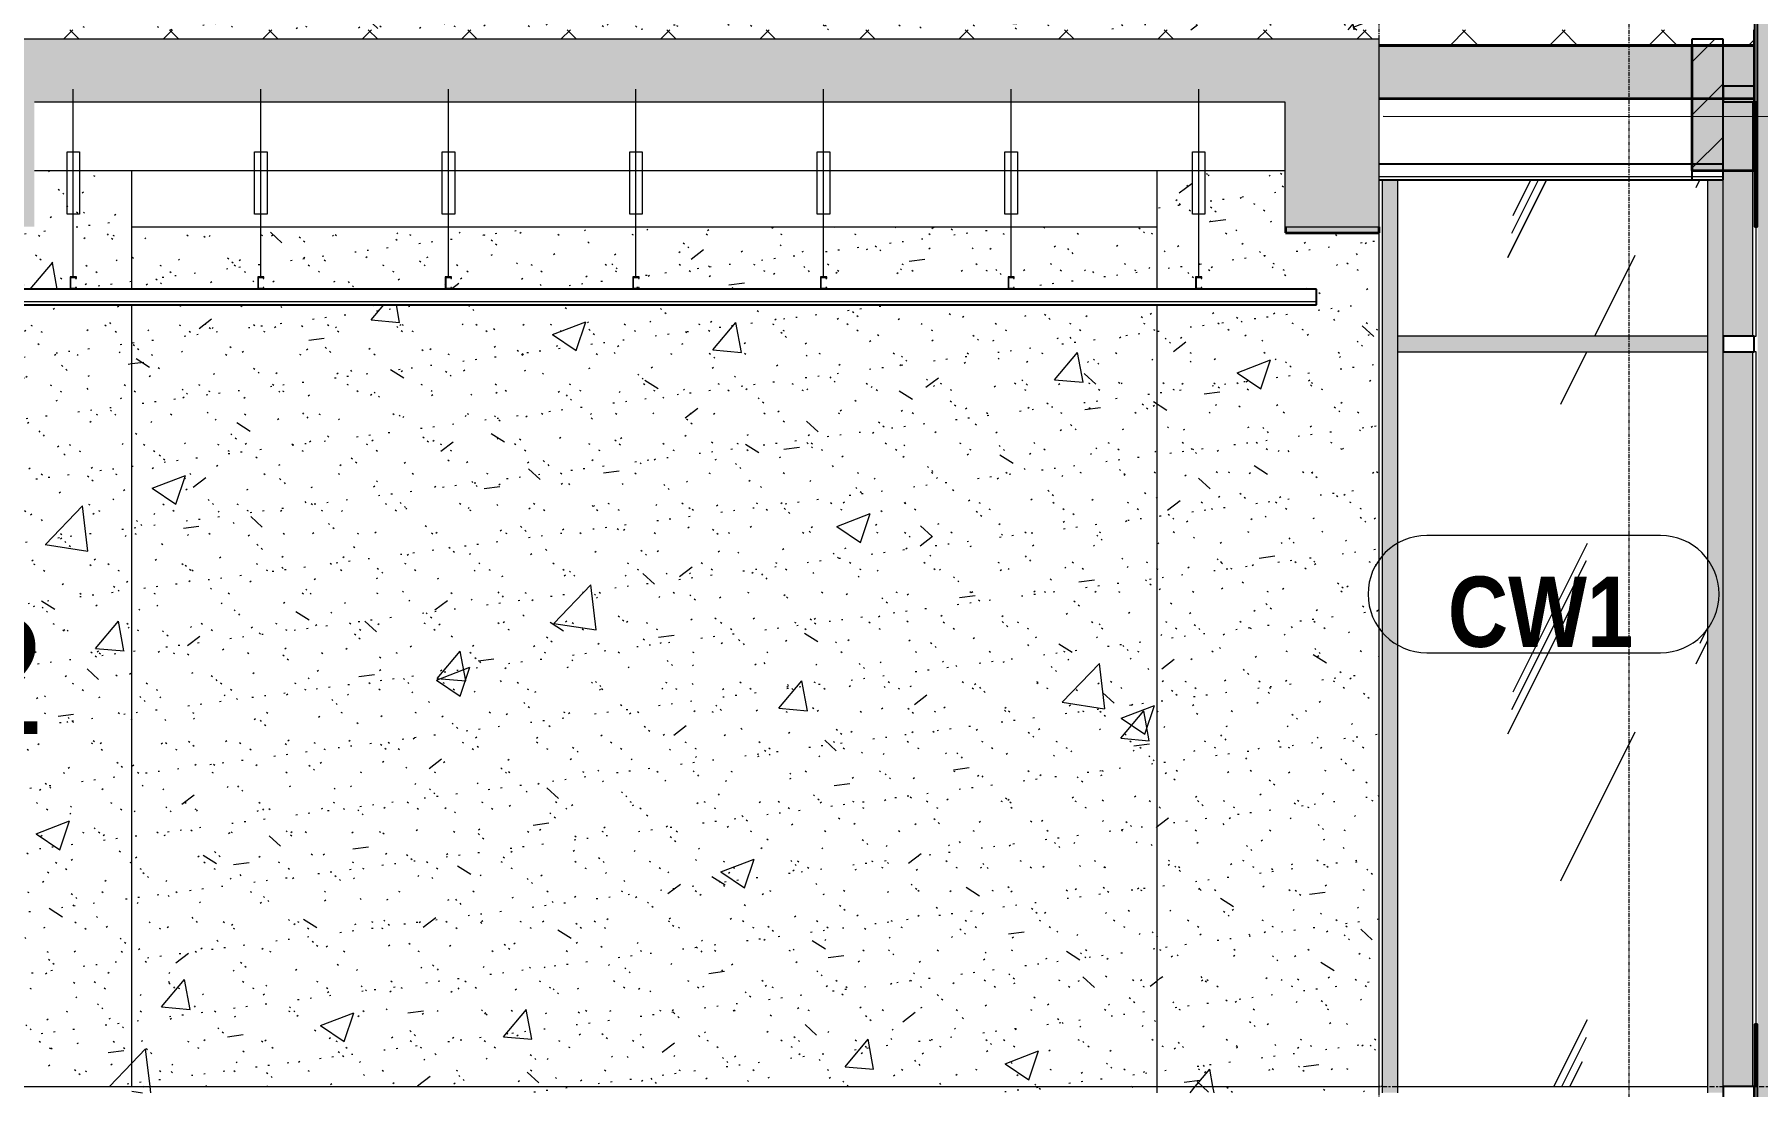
# Model space of a CAD drawing. Header units: millimetres. Extents: x 3451 to 201731, y -8641 to 35300.
# Drawn here: x 40236 to 45747, y 9000 to 12365 of the extents above; entities that cross this region are included whole.
import ezdxf

# ---------------------------------------------------------------- set-up
doc = ezdxf.new("R2010")
doc.units = ezdxf.units.MM
for name, pattern in [('Centre', [31.75, 6.35, -4.7625, 15.875, -4.7625]), ('Dash 1_8_', [6.35, 3.175, -3.175]), ('Grid Line', [22.225, 12.7, -3.175, 3.175, -3.175])]:
    doc.linetypes.add(name, pattern=pattern)
for name, color, linetype, lineweight in [('0-1', 7, 'Continuous', 5), ('A-AREA', 32, 'Dash 1_8_', 9), ('A-AREA-IDEN', 2, 'Continuous', 9), ('A-CLNG', 13, 'Continuous', 9), ('A-CLNG-1', 13, 'Continuous', 25), ('A-CLNG-PATT-1', 13, 'Continuous', 9), ('A-DETL-GENF', 92, 'Continuous', 9), ('A-DETL-GENF-1', 7, 'Continuous', 9), ('A-DETL-THIN', 151, 'Continuous', 9), ('A-FLOR-1', 10, 'Continuous', 35), ('A-FLOR-3', 192, 'Continuous', 35), ('A-FLOR-LEVL-2', 51, 'Centre', 9), ('A-FLOR-PATT-1', 7, 'Continuous', 9), ('A-FLOR-PATT-3', 8, 'Continuous', 9), ('A-GLAZ-CURT', 52, 'Continuous', 9), ('A-GLAZ-CURT-1', 52, 'Continuous', 18), ('A-GLAZ-CWMG', 51, 'Continuous', 9), ('A-GLAZ-CWMG-1', 51, 'Continuous', 25), ('A-WALL-1', 113, 'Continuous', 25), ('A-WALL-IDEN', 211, 'Continuous', 9), ('A-WALL-PATT-3', 111, 'Continuous', 5), ('A-WALL-PATT-4', 111, 'Continuous', 9), ('I-WALL', 2, 'Continuous', 9), ('I-WALL-2', 2, 'Continuous', 25), ('S-BEAM-1', 12, 'Continuous', 5), ('S-BEAM-2', 10, 'Continuous', 35), ('S-BEAM-3', 7, 'Continuous', 9), ('S-GRID-1', 1, 'Grid Line', 9)]:
    doc.layers.add(name, color=color, linetype=linetype, lineweight=lineweight)
doc.styles.add('Arial_1', font='arial.ttf', dxfattribs={"height": 375})
doc.styles.add('Arial_B', font='arialbd.ttf', dxfattribs={"width": 0.85, "height": 225})
pattern_1 = [(63.435, (51212.7, 14229.33), (-0.001, 1524), [532.46, -2875.3]), (63.435, (49688.7, 14229.33), (-0.001, 1524), [532.46, -2875.3]), (63.435, (51942.24, 14523.8), (-0.001, 1524), [532.46, -2875.3]), (63.435, (50418.24, 14523.8), (-0.001, 1524), [532.46, -2875.3]), (63.435, (51831.8, 14419.83), (-0.001, 1524), [532.46, -2875.3]), (63.435, (50307.8, 14419.83), (-0.001, 1524), [532.46, -2875.3]), (63.435, (51719.26, 15015.1), (-0.001, 1524), [258.8, -3148.97]), (63.435, (50195.26, 15015.1), (-0.001, 1524), [258.8, -3148.97]), (63.435, (51645.65, 14922.95), (-0.001, 1524), [532.46, -2875.3]), (63.435, (50121.65, 14922.95), (-0.001, 1524), [532.46, -2875.3]), (63.435, (51658.64, 14989.1), (-0.001, 1524), [532.46, -2875.3]), (63.435, (50134.64, 14989.1), (-0.001, 1524), [532.46, -2875.3]), (63.435, (51043.8, 14698.94), (-0.001, 1524), [532.46, -2875.3]), (63.435, (49519.8, 14698.94), (-0.001, 1524), [532.46, -2875.3]), (63.435, (51056.8, 14776.9), (-0.001, 1524), [532.46, -2875.3]), (63.435, (49532.8, 14776.9), (-0.001, 1524), [532.46, -2875.3]), (63.435, (51060.3, 14833.1), (-0.001, 1524), [532.46, -2875.3]), (63.435, (49536.3, 14833.1), (-0.001, 1524), [532.46, -2875.3])]
pattern_2 = [(50, (49422.4, 14125), (1093.104, -95.634), [114.3, -1257.3]), (355, (49422.4, 14125), (-211.46, 1146.34), [91.44, -1005.84]), (100.451, (49513.5, 14117), (881.66, 1050.7), [97.14, -1068.54]), (46.184, (49422.4, 14429.8), (1626.47, -252.26), [171.45, -1885.95]), (96.636, (49558, 14408.8), (1424.42, 1484.57), [145.71, -1602.81]), (351.184, (49422.4, 14429.8), (1424.43, 1484.55), [137.16, -1508.76]), (21, (49574.8, 14353.6), (909.686, -613.59), [114.3, -1257.3]), (326, (49574.8, 14353.6), (370.81, 1105.13), [91.44, -1005.84]), (71.451, (49650.6, 14302.5), (1280.5, 491.53), [97.14, -1068.54]), (37.5, (49422.43, 14125), (18.531, 507.33), [50.292, -943.356, 50.292, -970.788, -1009.65]), (37.5, (49422.43, 14125), (18.531, 507.33), [-2014.73, 50.29, -959.36]), (7.5, (49422.43, 14125), (400.918, 601.084), [50.292, -531.876, 50.292, -920.496, -384.81]), (7.5, (49422.43, 14125), (400.918, 601.084), [-1552.956, 50.29, -334.52]), (327.5, (49082.58, 14125), (813.545, -34.374), [50.292, -330.708, 50.292, -1138.428, -1577.34]), (327.5, (49082.58, 14125), (813.545, -34.374), [-1569.72, 50.29, -1527.05]), (317.5, (48930.2, 14125), (888.775, 152.56), [50.29, -445.01, 50.29, -739.14, -1120.14]), (317.5, (48930.2, 14125), (888.775, 152.56), [-1284.73, 50.29, -1069.85])]
pattern_3 = [(37.5, (49422.43, 14125), (-4.7995, 146.8239), [5.029, -110.795, 5.029, -124.511, -123.825]), (37.5, (49422.43, 14125), (-4.7995, 146.8239), [-245.364, 5.029, -118.796]), (7.5, (49422.43, 14125), (134.8574, 215.0472), [5.029, -57.455, 5.029, -99.365, -40.005]), (7.5, (49422.43, 14125), (134.8574, 215.0472), [-166.878, 5.029, -34.976]), (327.5, (49328.7, 14125), (237.2978, 0.4316), [5.029, -33.071, 5.029, -132.131, -179.07]), (327.5, (49328.7, 14125), (237.2978, 0.4316), [-175.26, 5.029, -174.041]), (317.5, (49328.7, 14125), (229.067, 66.8792), [5.029, -14.021, 5.029, -84.887, -102.87]), (317.5, (49328.7, 14125), (229.067, 66.8792), [-108.966, 5.029, -97.841])]

# ---------------------------------------------------------------- blocks, each defined once
blk = doc.blocks.new('NCV_TKTC_KET CAU_rvt-1-TKCS_MẶT CẮT C')
at = {"layer": 'A-FLOR-PATT-1'}
blk.add_hatch(color=256, dxfattribs=at).paths.add_polyline_path([(44536.9, 12160), (45737.4, 12160), (45737.4, 12330), (44536.9, 12330)])
at = {"layer": 'S-BEAM-1'}
for points in [[(45537.4, 11930), (45737.4, 11930), (45737.4, 12330), (45537.4, 12330)], [(44236.9, 11730), (44536.9, 11730), (44536.9, 11750), (44236.9, 11750), (44236.9, 11746.8)]]:
    blk.add_hatch(color=256, dxfattribs=at).paths.add_polyline_path(points)
at = {"layer": 'A-FLOR-1'}
for p, q in [((45737.4, 12330), (44536.9, 12330)), ((45737.4, 12160), (45737.4, 12330)), ((44536.9, 12160), (45737.4, 12160))]:
    blk.add_line(p, q, dxfattribs=at)
at = {"layer": 'S-BEAM-2'}
for p, q in [((45737.4, 12330), (45537.4, 12330)), ((45537.4, 12330), (45537.4, 11930)), ((45737.4, 11930), (45737.4, 12330)), ((45537.4, 11930), (45737.4, 11930)), ((44236.9, 11750), (44236.9, 11730)), ((44536.9, 11730), (44536.9, 11750)), ((44236.9, 11730), (44536.9, 11730))]:
    blk.add_line(p, q, dxfattribs=at)
at = {"layer": 'S-BEAM-3'}
for p, q in [((40235.6, 11930), (44235.3, 11930)), ((40546.9, 11750), (43827, 11750))]:
    blk.add_line(p, q, dxfattribs=at)
blk = doc.blocks.new('System Panel - Glazed-1838995-TKCS_MẶT CẮT C')
at = {"layer": 'A-GLAZ-CURT-1'}
for p, q in [((45731, 7950), (45731, 5600)), ((45743, 7950), (45731, 7950)), ((45743, 5600), (45743, 7950)), ((45731, 5600), (45743, 5600))]:
    blk.add_line(p, q, dxfattribs=at)
blk = doc.blocks.new('System Panel - Glazed-1838997-TKCS_MẶT CẮT C')
at = {"layer": 'A-GLAZ-CURT-1'}
for p, q in [((45731, 8750), (45731, 8000)), ((45743, 8750), (45731, 8750)), ((45743, 8000), (45743, 8750)), ((45731, 8000), (45743, 8000))]:
    blk.add_line(p, q, dxfattribs=at)
blk = doc.blocks.new('Rectangular Mullion - 50 x 100mm-1838988-TKCS_MẶT CẮT C')
at = {"layer": 'A-GLAZ-CWMG-1'}
for p, q in [((45637, 8800), (45637, 8750)), ((45737, 8800), (45637, 8800)), ((45737, 8750), (45737, 8800)), ((45637, 8750), (45737, 8750))]:
    blk.add_line(p, q, dxfattribs=at)
blk = doc.blocks.new('Rectangular Mullion - 50 x 100mm-1838989-TKCS_MẶT CẮT C')
at = {"layer": 'A-GLAZ-CWMG-1'}
for p, q in [((45637, 5600), (45637, 5550)), ((45737, 5600), (45637, 5600)), ((45737, 5550), (45737, 5600)), ((45637, 5550), (45737, 5550))]:
    blk.add_line(p, q, dxfattribs=at)
blk = doc.blocks.new('Rectangular Mullion - 50 x 100mm-1838991-TKCS_MẶT CẮT C')
at = {"layer": 'A-GLAZ-CWMG-1'}
for p, q in [((45637, 8000), (45637, 7950)), ((45737, 8000), (45637, 8000)), ((45737, 7950), (45737, 8000)), ((45637, 7950), (45737, 7950))]:
    blk.add_line(p, q, dxfattribs=at)
blk = doc.blocks.new('Rectangular Mullion - 50 x 100mm-1838993-TKCS_MẶT CẮT C')
at = {"layer": 'A-GLAZ-CWMG'}
blk.add_hatch(color=256, dxfattribs=at).paths.add_polyline_path([(45731, 5600), (45731, 7950), (45637, 7950), (45637, 5600)])
blk.add_line((45637, 5600), (45637, 7950), dxfattribs=at)
blk = doc.blocks.new('Rectangular Mullion - 50 x 100mm-1838994-TKCS_MẶT CẮT C')
at = {"layer": 'A-GLAZ-CWMG'}
blk.add_hatch(color=256, dxfattribs=at).paths.add_polyline_path([(45731, 8000), (45731, 8530), (45637.4, 8530), (45637, 8000)])
blk.add_line((45637, 8000), (45637, 8500), dxfattribs=at)
blk = doc.blocks.new('System Panel - Glazed-1903583-TKCS_MẶT CẮT C')
at = {"layer": 'A-GLAZ-CURT'}
h = blk.add_hatch(dxfattribs=at)
h.set_pattern_fill('FP_2', color=256, style=0, pattern_type=2)
h.set_pattern_definition(pattern_1)
h.paths.add_polyline_path([(45587.4, 9000), (45587.4, 11350), (44596.9, 11350), (44596.9, 9000)])
blk.add_line((44596.9, 9000), (45587.4, 9000), dxfattribs=at)
blk = doc.blocks.new('Rectangular Mullion - 50 x 100mm-V131-TKCS_MẶT CẮT C')
at = {"layer": 'A-GLAZ-CWMG'}
blk.add_hatch(color=256, dxfattribs=at).paths.add_polyline_path([(45587.4, 8980), (45637, 8980), (45637, 11375), (45587.4, 11375), (45587.4, 9000)])
blk.add_line((45587.4, 11375), (45587.4, 8980), dxfattribs=at)
blk = doc.blocks.new('Rectangular Mullion - 50 x 100mm-V132-TKCS_MẶT CẮT C')
at = {"layer": 'A-GLAZ-CWMG'}
blk.add_hatch(color=256, dxfattribs=at).paths.add_polyline_path([(44587.3, 11375), (44596.9, 11375), (44596.9, 11900), (44546.9, 11900), (44546.9, 11375)])
for p, q in [((44546.9, 11900), (44546.9, 11375)), ((44596.9, 11375), (44596.9, 11900))]:
    blk.add_line(p, q, dxfattribs=at)
blk = doc.blocks.new('System Panel - Glazed-1903584-TKCS_MẶT CẮT C')
at = {"layer": 'A-GLAZ-CURT'}
h = blk.add_hatch(dxfattribs=at)
h.set_pattern_fill('FP_2', color=256, style=0, pattern_type=2)
h.set_pattern_definition(pattern_1)
h.paths.add_polyline_path([(44596.9, 11400), (45587.4, 11400), (45587.4, 11900), (44596.9, 11900), (44596.9, 11746.8)])
blk = doc.blocks.new('Rectangular Mullion - 50 x 100mm-V133-TKCS_MẶT CẮT C')
at = {"layer": 'A-GLAZ-CWMG'}
blk.add_hatch(color=256, dxfattribs=at).paths.add_polyline_path([(45637, 11375), (45637, 11900), (45587.4, 11900), (45587.4, 11375)])
blk.add_line((45587.4, 11900), (45587.4, 11375), dxfattribs=at)
blk = doc.blocks.new('Rectangular Mullion - 50 x 100mm-V134-TKCS_MẶT CẮT C')
at = {"layer": 'A-GLAZ-CWMG'}
blk.add_hatch(color=256, dxfattribs=at).paths.add_polyline_path([(44596.9, 8980), (44596.9, 11375), (44546.9, 11375), (44546.9, 8980), (44587.3, 8980)])
for p, q in [((44546.9, 11375), (44546.9, 8980)), ((44596.9, 8980), (44596.9, 11375))]:
    blk.add_line(p, q, dxfattribs=at)
blk = doc.blocks.new('Rectangular Mullion - 50 x 100mm-1903582-TKCS_MẶT CẮT C')
at = {"layer": 'A-GLAZ-CWMG'}
blk.add_hatch(color=256, dxfattribs=at).paths.add_polyline_path([(44596.9, 11350), (45587.4, 11350), (45587.4, 11400), (44596.9, 11400)])
for p, q in [((44596.9, 11350), (44596.9, 11400)), ((45587.4, 11400), (44596.9, 11400)), ((45587.4, 11400), (45587.4, 11350)), ((44596.9, 11350), (45587.4, 11350))]:
    blk.add_line(p, q, dxfattribs=at)
blk = doc.blocks.new('Repeating Detail - THANH TREO TRẦN 600-V268-TKCS_MẶT CẮT C')
at = {"layer": 'A-DETL-GENF'}
for points in [[(40349.8, 25150), (40369.8, 25150), (40369.8, 25156), (40367.3, 25152.5), (40352.3, 25152.5), (40352.3, 25187.5), (40367.3, 25187.5), (40369.8, 25184), (40369.8, 25190), (40349.8, 25190)], [(40949.8, 25150), (40969.8, 25150), (40969.8, 25156), (40967.3, 25152.5), (40952.3, 25152.5), (40952.3, 25187.5), (40967.3, 25187.5), (40969.8, 25184), (40969.8, 25190), (40949.8, 25190)], [(41549.8, 25150), (41569.8, 25150), (41569.8, 25156), (41567.3, 25152.5), (41552.3, 25152.5), (41552.3, 25187.5), (41567.3, 25187.5), (41569.8, 25184), (41569.8, 25190), (41549.8, 25190)], [(42149.8, 25150), (42169.8, 25150), (42169.8, 25156), (42167.3, 25152.5), (42152.3, 25152.5), (42152.3, 25187.5), (42167.3, 25187.5), (42169.8, 25184), (42169.8, 25190), (42149.8, 25190)], [(42749.8, 25150), (42769.8, 25150), (42769.8, 25156), (42767.3, 25152.5), (42752.3, 25152.5), (42752.3, 25187.5), (42767.3, 25187.5), (42769.8, 25184), (42769.8, 25190), (42749.8, 25190)], [(43349.8, 25150), (43369.8, 25150), (43369.8, 25156), (43367.3, 25152.5), (43352.3, 25152.5), (43352.3, 25187.5), (43367.3, 25187.5), (43369.8, 25184), (43369.8, 25190), (43349.8, 25190)], [(43949.8, 25150), (43969.8, 25150), (43969.8, 25156), (43967.3, 25152.5), (43952.3, 25152.5), (43952.3, 25187.5), (43967.3, 25187.5), (43969.8, 25184), (43969.8, 25190), (43949.8, 25190)]]:
    blk.add_hatch(color=256, dxfattribs=at).paths.add_polyline_path(points)
for p, q in [((40359.8, 25190), (40359.8, 25790)), ((40959.8, 25190), (40959.8, 25790)), ((41559.8, 25190), (41559.8, 25790)), ((42159.8, 25190), (42159.8, 25790)), ((42759.8, 25190), (42759.8, 25790)), ((43359.8, 25190), (43359.8, 25790)), ((43959.8, 25190), (43959.8, 25790)), ((40339.8, 25590), (40379.8, 25590)), ((40339.8, 25390), (40339.8, 25590)), ((40379.8, 25590), (40379.8, 25390)), ((40939.8, 25590), (40979.8, 25590)), ((40939.8, 25390), (40939.8, 25590)), ((40979.8, 25590), (40979.8, 25390)), ((41539.8, 25590), (41579.8, 25590)), ((41539.8, 25390), (41539.8, 25590)), ((41579.8, 25590), (41579.8, 25390)), ((42139.8, 25590), (42179.8, 25590)), ((42139.8, 25390), (42139.8, 25590)), ((42179.8, 25590), (42179.8, 25390)), ((42739.8, 25590), (42779.8, 25590)), ((42739.8, 25390), (42739.8, 25590)), ((42779.8, 25590), (42779.8, 25390)), ((43339.8, 25590), (43379.8, 25590)), ((43339.8, 25390), (43339.8, 25590)), ((43379.8, 25590), (43379.8, 25390)), ((43939.8, 25590), (43979.8, 25590)), ((43939.8, 25390), (43939.8, 25590)), ((43979.8, 25590), (43979.8, 25390)), ((40379.8, 25390), (40339.8, 25390)), ((40979.8, 25390), (40939.8, 25390)), ((41579.8, 25390), (41539.8, 25390)), ((42179.8, 25390), (42139.8, 25390)), ((42779.8, 25390), (42739.8, 25390)), ((43379.8, 25390), (43339.8, 25390)), ((43979.8, 25390), (43939.8, 25390)), ((40369.8, 25190), (40349.8, 25190)), ((40349.8, 25190), (40349.8, 25150)), ((40369.8, 25190), (40349.8, 25190)), ((40349.8, 25190), (40349.8, 25150)), ((40369.8, 25184), (40369.8, 25190)), ((40369.8, 25184), (40369.8, 25190)), ((40969.8, 25190), (40949.8, 25190)), ((40949.8, 25190), (40949.8, 25150)), ((40969.8, 25190), (40949.8, 25190)), ((40949.8, 25190), (40949.8, 25150)), ((40969.8, 25184), (40969.8, 25190)), ((40969.8, 25184), (40969.8, 25190)), ((41569.8, 25190), (41549.8, 25190)), ((41549.8, 25190), (41549.8, 25150)), ((41569.8, 25190), (41549.8, 25190)), ((41549.8, 25190), (41549.8, 25150)), ((41569.8, 25184), (41569.8, 25190)), ((41569.8, 25184), (41569.8, 25190)), ((42169.8, 25190), (42149.8, 25190)), ((42149.8, 25190), (42149.8, 25150)), ((42169.8, 25190), (42149.8, 25190)), ((42149.8, 25190), (42149.8, 25150)), ((42169.8, 25184), (42169.8, 25190)), ((42169.8, 25184), (42169.8, 25190)), ((42769.8, 25190), (42749.8, 25190)), ((42749.8, 25190), (42749.8, 25150)), ((42769.8, 25190), (42749.8, 25190)), ((42749.8, 25190), (42749.8, 25150)), ((42769.8, 25184), (42769.8, 25190)), ((42769.8, 25184), (42769.8, 25190)), ((43369.8, 25190), (43349.8, 25190)), ((43349.8, 25190), (43349.8, 25150)), ((43369.8, 25190), (43349.8, 25190)), ((43349.8, 25190), (43349.8, 25150)), ((43369.8, 25184), (43369.8, 25190)), ((43369.8, 25184), (43369.8, 25190)), ((43969.8, 25190), (43949.8, 25190)), ((43949.8, 25190), (43949.8, 25150)), ((43969.8, 25190), (43949.8, 25190)), ((43949.8, 25190), (43949.8, 25150)), ((43969.8, 25184), (43969.8, 25190)), ((43969.8, 25184), (43969.8, 25190)), ((40349.8, 25150), (40369.8, 25150)), ((40349.8, 25150), (40369.8, 25150)), ((40352.3, 25187.5), (40367.3, 25187.5)), ((40352.3, 25152.5), (40352.3, 25187.5)), ((40352.3, 25152.5), (40352.3, 25187.5)), ((40352.3, 25187.5), (40367.3, 25187.5)), ((40367.3, 25152.5), (40352.3, 25152.5)), ((40367.3, 25152.5), (40352.3, 25152.5)), ((40367.3, 25187.5), (40367.3, 25184)), ((40367.3, 25187.5), (40367.3, 25184)), ((40367.3, 25184), (40369.8, 25184)), ((40367.3, 25184), (40369.8, 25184)), ((40369.8, 25156), (40367.3, 25156)), ((40367.3, 25156), (40367.3, 25152.5)), ((40369.8, 25156), (40367.3, 25156)), ((40367.3, 25156), (40367.3, 25152.5)), ((40369.8, 25150), (40369.8, 25156)), ((40369.8, 25150), (40369.8, 25156)), ((40949.8, 25150), (40969.8, 25150)), ((40949.8, 25150), (40969.8, 25150)), ((40952.3, 25187.5), (40967.3, 25187.5)), ((40952.3, 25152.5), (40952.3, 25187.5)), ((40952.3, 25152.5), (40952.3, 25187.5)), ((40952.3, 25187.5), (40967.3, 25187.5)), ((40967.3, 25152.5), (40952.3, 25152.5)), ((40967.3, 25152.5), (40952.3, 25152.5)), ((40967.3, 25187.5), (40967.3, 25184)), ((40967.3, 25187.5), (40967.3, 25184)), ((40967.3, 25184), (40969.8, 25184)), ((40967.3, 25184), (40969.8, 25184)), ((40969.8, 25156), (40967.3, 25156)), ((40967.3, 25156), (40967.3, 25152.5)), ((40969.8, 25156), (40967.3, 25156)), ((40967.3, 25156), (40967.3, 25152.5)), ((40969.8, 25150), (40969.8, 25156)), ((40969.8, 25150), (40969.8, 25156)), ((41549.8, 25150), (41569.8, 25150)), ((41549.8, 25150), (41569.8, 25150)), ((41552.3, 25187.5), (41567.3, 25187.5)), ((41552.3, 25152.5), (41552.3, 25187.5)), ((41552.3, 25152.5), (41552.3, 25187.5)), ((41552.3, 25187.5), (41567.3, 25187.5)), ((41567.3, 25152.5), (41552.3, 25152.5)), ((41567.3, 25152.5), (41552.3, 25152.5)), ((41567.3, 25187.5), (41567.3, 25184)), ((41567.3, 25187.5), (41567.3, 25184)), ((41567.3, 25184), (41569.8, 25184)), ((41567.3, 25184), (41569.8, 25184)), ((41569.8, 25156), (41567.3, 25156)), ((41567.3, 25156), (41567.3, 25152.5)), ((41569.8, 25156), (41567.3, 25156)), ((41567.3, 25156), (41567.3, 25152.5)), ((41569.8, 25150), (41569.8, 25156)), ((41569.8, 25150), (41569.8, 25156)), ((42149.8, 25150), (42169.8, 25150)), ((42149.8, 25150), (42169.8, 25150)), ((42152.3, 25187.5), (42167.3, 25187.5)), ((42152.3, 25152.5), (42152.3, 25187.5)), ((42152.3, 25152.5), (42152.3, 25187.5)), ((42152.3, 25187.5), (42167.3, 25187.5)), ((42167.3, 25152.5), (42152.3, 25152.5)), ((42167.3, 25152.5), (42152.3, 25152.5)), ((42167.3, 25187.5), (42167.3, 25184)), ((42167.3, 25187.5), (42167.3, 25184)), ((42167.3, 25184), (42169.8, 25184)), ((42167.3, 25184), (42169.8, 25184)), ((42169.8, 25156), (42167.3, 25156)), ((42167.3, 25156), (42167.3, 25152.5)), ((42169.8, 25156), (42167.3, 25156)), ((42167.3, 25156), (42167.3, 25152.5)), ((42169.8, 25150), (42169.8, 25156)), ((42169.8, 25150), (42169.8, 25156)), ((42749.8, 25150), (42769.8, 25150)), ((42749.8, 25150), (42769.8, 25150)), ((42752.3, 25187.5), (42767.3, 25187.5)), ((42752.3, 25152.5), (42752.3, 25187.5)), ((42752.3, 25152.5), (42752.3, 25187.5)), ((42752.3, 25187.5), (42767.3, 25187.5)), ((42767.3, 25152.5), (42752.3, 25152.5)), ((42767.3, 25152.5), (42752.3, 25152.5)), ((42767.3, 25187.5), (42767.3, 25184)), ((42767.3, 25187.5), (42767.3, 25184)), ((42767.3, 25184), (42769.8, 25184)), ((42767.3, 25184), (42769.8, 25184)), ((42769.8, 25156), (42767.3, 25156)), ((42767.3, 25156), (42767.3, 25152.5)), ((42769.8, 25156), (42767.3, 25156)), ((42767.3, 25156), (42767.3, 25152.5)), ((42769.8, 25150), (42769.8, 25156)), ((42769.8, 25150), (42769.8, 25156)), ((43349.8, 25150), (43369.8, 25150)), ((43349.8, 25150), (43369.8, 25150)), ((43352.3, 25187.5), (43367.3, 25187.5)), ((43352.3, 25152.5), (43352.3, 25187.5)), ((43352.3, 25152.5), (43352.3, 25187.5)), ((43352.3, 25187.5), (43367.3, 25187.5)), ((43367.3, 25152.5), (43352.3, 25152.5)), ((43367.3, 25152.5), (43352.3, 25152.5)), ((43367.3, 25187.5), (43367.3, 25184)), ((43367.3, 25187.5), (43367.3, 25184)), ((43367.3, 25184), (43369.8, 25184)), ((43367.3, 25184), (43369.8, 25184)), ((43369.8, 25156), (43367.3, 25156)), ((43367.3, 25156), (43367.3, 25152.5)), ((43369.8, 25156), (43367.3, 25156)), ((43367.3, 25156), (43367.3, 25152.5)), ((43369.8, 25150), (43369.8, 25156)), ((43369.8, 25150), (43369.8, 25156)), ((43949.8, 25150), (43969.8, 25150)), ((43949.8, 25150), (43969.8, 25150)), ((43952.3, 25187.5), (43967.3, 25187.5)), ((43952.3, 25152.5), (43952.3, 25187.5)), ((43952.3, 25152.5), (43952.3, 25187.5)), ((43952.3, 25187.5), (43967.3, 25187.5)), ((43967.3, 25152.5), (43952.3, 25152.5)), ((43967.3, 25152.5), (43952.3, 25152.5)), ((43967.3, 25187.5), (43967.3, 25184)), ((43967.3, 25187.5), (43967.3, 25184)), ((43967.3, 25184), (43969.8, 25184)), ((43967.3, 25184), (43969.8, 25184)), ((43969.8, 25156), (43967.3, 25156)), ((43967.3, 25156), (43967.3, 25152.5)), ((43969.8, 25156), (43967.3, 25156)), ((43967.3, 25156), (43967.3, 25152.5)), ((43969.8, 25150), (43969.8, 25156)), ((43969.8, 25150), (43969.8, 25156))]:
    blk.add_line(p, q, dxfattribs=at)
blk = doc.blocks.new('CTL_WALL TAG NO MARK - 10-2062273-TKCS_MẶT CẮT C')
at = {"layer": 'A-WALL-IDEN'}
for p, q in [((19381.5, 10762.5), (18633.8, 10762.5)), ((18633.8, 10387.5), (19381.5, 10387.5))]:
    blk.add_line(p, q, dxfattribs=at)
for centre, start, end in [((18633.8, 10575), 90, 270), ((19381.5, 10575), 270, 90)]:
    blk.add_arc(centre, 187.5, start, end, dxfattribs=at)

msp = doc.modelspace()

# ---------------------------------------------------------------- hatches: boundary and pattern name
at = {"layer": 'A-CLNG-PATT-1'}
h = msp.add_hatch(dxfattribs=at)
h.set_pattern_fill('FP_7', color=256, style=0, pattern_type=2)
h.set_pattern_definition([(0, (49422.43, 14125), (1219.2, 304.8), [50.292, -864.108, 50.292, -864.108, -4876.8]), (0, (49422.43, 14125), (1219.2, 304.8), [-1828.8, 50.292, -1778.508, 50.292, -864.108, -2133.6]), (0, (49422.43, 14125), (1219.2, 304.8), [-4572, 50.292, -559.308, 50.292, -1473.708]), (120, (49879.63, 14277.4), (-873.5645, 903.458), [50.292, -864.108, 50.292, -5740.908]), (120, (49879.63, 14277.4), (-873.5645, 903.458), [-964.692, -864.108, 50.292, -1778.508, -3048]), (120, (49879.63, 14277.4), (-873.5645, 903.458), [-3657.6, 50.292, -864.108, 50.292, -2083.308]), (120, (49879.63, 14277.4), (-873.5645, 903.458), [-4622.292, -559.308, 50.292, -1473.708]), (240, (50032.03, 14887), (-345.6355, -1208.258), [50.292, -864.108, 50.292, -5740.908]), (240, (50032.03, 14887), (-345.6355, -1208.258), [-964.692, -864.108, 50.292, -1778.508, -3048]), (240, (50032.03, 14887), (-345.6355, -1208.258), [-3657.6, 50.292, -864.108, 50.292, -2083.308]), (240, (50032.03, 14887), (-345.6355, -1208.258), [-4622.292, -559.308, 50.292, -1473.708])])
h.paths.add_polyline_path([(44337, 11500), (44337, 11510), (27136.9, 11510), (27136.9, 11500), (43944.2, 11500)])
at = {"layer": 'A-DETL-GENF-1'}
msp.add_hatch(color=256, dxfattribs=at).paths.add_polyline_path([(40235.6, 11750), (40235.6, 12150), (44235.3, 12150), (44235.3, 11750), (44536.9, 11750), (44536.9, 12350), (23337.4, 12350), (23337.4, 11950), (23535.3, 11950), (23535.3, 12150), (26536.9, 12150), (26536.9, 11950), (26735.3, 11950), (26735.3, 12150), (28436.9, 12150), (28436.9, 11900), (28636.9, 11900), (28636.9, 12150), (30536.9, 12150), (30536.9, 11900), (30735.3, 11900), (30735.3, 12150), (33335.3, 12150), (33335.3, 11900), (33537.4, 11900), (33537.4, 12150), (35535.3, 12150), (35535.3, 11900), (35735.3, 11900), (35735.3, 12150), (39935.6, 12150), (39935.6, 11750)])
at = {"layer": 'A-FLOR-PATT-3'}
h = msp.add_hatch(dxfattribs=at)
h.set_pattern_fill('FP_6', color=256, style=0, pattern_type=2)
h.set_pattern_definition([(45, (49422.43, 14125), (-159.099, 159.099), []), (135, (49422.43, 14125), (-159.099, -159.099), [])])
h.paths.add_polyline_path([(44536.9, 12330), (45737.4, 12330), (45737.4, 12380), (27136.9, 12380), (27136.9, 12350), (44536.9, 12350)])
at = {"layer": 'A-WALL-PATT-3'}
h = msp.add_hatch(color=256, dxfattribs=at)
h.paths.add_polyline_path([(45747.4, 12350), (53301.9, 12350), (53301.9, 15750), (45747.4, 15750), (45747.4, 15150), (45743, 15150), (45743, 14800), (45737, 14800), (45737, 14750), (45743, 14750), (45743, 12600), (45747.4, 12600), (45747.4, 12354.5)])
h.paths.add_polyline_path([(45737, 12380), (45737.4, 12380), (45737, 12400)])
h.paths.add_polyline_path([(48991.1, 13314.4), (45832, 13314.4), (45832, 14714.4), (49032, 14714.4), (49032, 13314.4)])
h = msp.add_hatch(color=256, dxfattribs=at)
h.paths.add_polyline_path([(45747.4, 8950), (53301.9, 8950), (53301.9, 12350), (45747.4, 12350), (45747.4, 8954.5)])
h.paths.add_polyline_path([(45737, 8980), (45737.4, 8980), (45737, 9000)])
h.paths.add_polyline_path([(45832, 9914.4), (45832, 11314.4), (49032, 11314.4), (49032, 9914.4), (45872.9, 9914.4)])
h.paths.add_polyline_path([(45737, 11350), (45737.4, 11350), (45737, 11375)])
at = {"layer": 'A-WALL-PATT-4'}
h = msp.add_hatch(dxfattribs=at)
h.set_pattern_fill('FP_4', color=256, style=0, pattern_type=2)
h.set_pattern_definition(pattern_2)
h.paths.add_polyline_path([(40546.9, 9000), (40546.9, 11500), (39236.9, 11500), (39236.9, 9000), (39442.6, 9000)])
h.paths.add_polyline_path([(39236.9, 11550), (39749.8, 11550), (39749.8, 11590), (39769.8, 11590), (39769.8, 11584), (39767.3, 11587.5), (39752.3, 11587.5), (39752.3, 11552.5), (39767.3, 11552.5), (39769.8, 11556), (39769.8, 11550), (40349.8, 11550), (40349.8, 11590), (40369.8, 11590), (40369.8, 11584), (40367.3, 11587.5), (40352.3, 11587.5), (40352.3, 11552.5), (40367.3, 11552.5), (40369.8, 11556), (40369.8, 11550), (40546.9, 11550), (40546.9, 11930), (40235.6, 11930), (40235.6, 11730), (39935.6, 11730), (39934.9, 11900), (39236.9, 11900), (39236.9, 11746.8)])
h.paths.add_polyline_path([(39236.9, 12380), (40546.9, 12380), (40546.9, 12400), (39236.9, 12400)])
h = msp.add_hatch(dxfattribs=at)
h.set_pattern_fill('FP_5', color=256, style=0, pattern_type=2)
h.set_pattern_definition(pattern_3)
h.paths.add_polyline_path([(40546.9, 9000), (40546.9, 11500), (39236.9, 11500), (39236.9, 9000), (39442.6, 9000)])
h.paths.add_polyline_path([(39236.9, 11550), (39749.8, 11550), (39749.8, 11590), (39769.8, 11590), (39769.8, 11584), (39767.3, 11587.5), (39752.3, 11587.5), (39752.3, 11552.5), (39767.3, 11552.5), (39769.8, 11556), (39769.8, 11550), (40349.8, 11550), (40349.8, 11590), (40369.8, 11590), (40369.8, 11584), (40367.3, 11587.5), (40352.3, 11587.5), (40352.3, 11552.5), (40367.3, 11552.5), (40369.8, 11556), (40369.8, 11550), (40546.9, 11550), (40546.9, 11930), (40235.6, 11930), (40235.6, 11730), (39935.6, 11730), (39934.9, 11900), (39236.9, 11900), (39236.9, 11746.8)])
h.paths.add_polyline_path([(39236.9, 12380), (40546.9, 12380), (40546.9, 12400), (39236.9, 12400)])
h = msp.add_hatch(dxfattribs=at)
h.set_pattern_fill('FP_4', color=256, style=0, pattern_type=2)
h.set_pattern_definition(pattern_2)
h.paths.add_polyline_path([(40546.9, 9000), (43827, 9000), (43827, 11500), (40546.9, 11500), (40546.9, 10547.8)])
h.paths.add_polyline_path([(43301.1, 11550), (43349.8, 11550), (43349.8, 11590), (43369.8, 11590), (43369.8, 11584), (43367.3, 11587.5), (43352.3, 11586.9), (43352.3, 11552.5), (43367.3, 11552.5), (43369.8, 11556), (43369.8, 11550), (43827, 11550), (43827, 11750), (40546.9, 11750), (40546.9, 11550), (40949.8, 11550), (40949.8, 11590), (40969.8, 11590), (40969.8, 11584), (40967.3, 11587.5), (40952.3, 11587.5), (40952.3, 11552.5), (40967.3, 11552.5), (40969.8, 11556), (40969.8, 11550), (41549.8, 11550), (41549.8, 11590), (41569.8, 11590), (41569.8, 11584), (41567.3, 11587.5), (41552.3, 11587.5), (41552.3, 11552.5), (41567.3, 11552.5), (41569.8, 11556), (41569.8, 11550), (42149.8, 11550), (42149.8, 11590), (42169.8, 11590), (42169.8, 11584), (42167.3, 11587.5), (42152.3, 11587.5), (42152.3, 11552.5), (42167.3, 11552.5), (42169.8, 11556), (42169.8, 11550), (42749.8, 11550), (42749.8, 11590), (42769.8, 11590), (42769.8, 11584), (42767.3, 11587.5), (42752.3, 11587.5), (42752.3, 11552.5), (42767.3, 11552.5), (42769.8, 11556), (42769.8, 11550), (43298.4, 11550)])
h.paths.add_polyline_path([(40566.2, 12380), (43827, 12380), (43827, 12400), (40546.9, 12400), (40546.9, 12380)])
h = msp.add_hatch(dxfattribs=at)
h.set_pattern_fill('FP_5', color=256, style=0, pattern_type=2)
h.set_pattern_definition(pattern_3)
h.paths.add_polyline_path([(40546.9, 9000), (43827, 9000), (43827, 11500), (40546.9, 11500), (40546.9, 10547.8)])
h.paths.add_polyline_path([(43301.1, 11550), (43349.8, 11550), (43349.8, 11590), (43369.8, 11590), (43369.8, 11584), (43367.3, 11587.5), (43352.3, 11586.9), (43352.3, 11552.5), (43367.3, 11552.5), (43369.8, 11556), (43369.8, 11550), (43827, 11550), (43827, 11750), (40546.9, 11750), (40546.9, 11550), (40949.8, 11550), (40949.8, 11590), (40969.8, 11590), (40969.8, 11584), (40967.3, 11587.5), (40952.3, 11587.5), (40952.3, 11552.5), (40967.3, 11552.5), (40969.8, 11556), (40969.8, 11550), (41549.8, 11550), (41549.8, 11590), (41569.8, 11590), (41569.8, 11584), (41567.3, 11587.5), (41552.3, 11587.5), (41552.3, 11552.5), (41567.3, 11552.5), (41569.8, 11556), (41569.8, 11550), (42149.8, 11550), (42149.8, 11590), (42169.8, 11590), (42169.8, 11584), (42167.3, 11587.5), (42152.3, 11587.5), (42152.3, 11552.5), (42167.3, 11552.5), (42169.8, 11556), (42169.8, 11550), (42749.8, 11550), (42749.8, 11590), (42769.8, 11590), (42769.8, 11584), (42767.3, 11587.5), (42752.3, 11587.5), (42752.3, 11552.5), (42767.3, 11552.5), (42769.8, 11556), (42769.8, 11550), (43298.4, 11550)])
h.paths.add_polyline_path([(40566.2, 12380), (43827, 12380), (43827, 12400), (40546.9, 12400), (40546.9, 12380)])
h = msp.add_hatch(dxfattribs=at)
h.set_pattern_fill('FP_4', color=256, style=0, pattern_type=2)
h.set_pattern_definition(pattern_2)
h.paths.add_polyline_path([(43827, 9000), (43837, 9000), (43837, 11500), (43827, 11500), (43827, 9348.8)])
h.paths.add_polyline_path([(43827, 11550), (43837, 11550), (43837, 11930), (43827, 11930), (43827, 11746.8)])
h.paths.add_polyline_path([(43827, 12380), (43837, 12380), (43837, 12400), (43827, 12400)])
h = msp.add_hatch(dxfattribs=at)
h.set_pattern_fill('FP_5', color=256, style=0, pattern_type=2)
h.set_pattern_definition(pattern_3)
h.paths.add_polyline_path([(43827, 9000), (43837, 9000), (43837, 11500), (43827, 11500), (43827, 9348.8)])
h.paths.add_polyline_path([(43827, 11550), (43837, 11550), (43837, 11930), (43827, 11930), (43827, 11746.8)])
h.paths.add_polyline_path([(43827, 12380), (43837, 12380), (43837, 12400), (43827, 12400)])
h = msp.add_hatch(dxfattribs=at)
h.set_pattern_fill('FP_4', color=256, style=0, pattern_type=2)
h.set_pattern_definition(pattern_2)
h.paths.add_polyline_path([(44536.9, 9000), (44536.9, 11730), (44236.9, 11730), (44235.3, 11930), (43837, 11930), (43837, 11550), (43949.8, 11550), (43949.8, 11590), (43969.8, 11590), (43969.8, 11584), (43967.3, 11587.5), (43952.3, 11587.5), (43952.3, 11552.5), (43967.3, 11552.5), (43969.8, 11556), (43969.8, 11550), (44337, 11550), (44337, 11500), (43837, 11500), (43837, 9000), (43944.2, 9000)])
h.paths.add_polyline_path([(44236.9, 12380), (44536.9, 12380), (44536.9, 12400), (43837, 12400), (43837, 12380)])
h = msp.add_hatch(dxfattribs=at)
h.set_pattern_fill('FP_5', color=256, style=0, pattern_type=2)
h.set_pattern_definition(pattern_3)
h.paths.add_polyline_path([(44536.9, 9000), (44536.9, 11730), (44236.9, 11730), (44235.3, 11930), (43837, 11930), (43837, 11550), (43949.8, 11550), (43949.8, 11590), (43969.8, 11590), (43969.8, 11584), (43967.3, 11587.5), (43952.3, 11587.5), (43952.3, 11552.5), (43967.3, 11552.5), (43969.8, 11556), (43969.8, 11550), (44337, 11550), (44337, 11500), (43837, 11500), (43837, 9000), (43944.2, 9000)])
h.paths.add_polyline_path([(44236.9, 12380), (44536.9, 12380), (44536.9, 12400), (43837, 12400), (43837, 12380)])
h = msp.add_hatch(dxfattribs=at)
h.set_pattern_fill('FP_1', color=256, style=0, pattern_type=2)
h.set_pattern_definition([(45, (49422.43, 14125), (-84.8528, 84.8528), [])])
h.paths.add_polyline_path([(45537.4, 11900), (45637.4, 11900), (45637.4, 12350), (45537.4, 12350)])
h = msp.add_hatch(dxfattribs=at)
h.set_pattern_fill('FP_4', color=256, style=0, pattern_type=2)
h.set_pattern_definition(pattern_2)
h.paths.add_polyline_path([(40728.8, 5600), (43827, 5600), (43827, 8100), (40546.9, 8100), (40546.9, 5600)])
h.paths.add_polyline_path([(43369.8, 8150), (43827, 8150), (43827, 8350), (40546.9, 8350), (40546.9, 8150), (40949.8, 8150), (40949.8, 8190), (40969.8, 8190), (40969.8, 8184), (40967.3, 8187.5), (40952.3, 8187.5), (40952.3, 8152.5), (40967.3, 8152.5), (40969.8, 8156), (40969.8, 8150), (41549.8, 8150), (41549.8, 8190), (41569.8, 8190), (41569.8, 8184), (41567.3, 8187.5), (41552.3, 8187.5), (41552.3, 8152.5), (41567.3, 8152.5), (41569.8, 8156), (41569.8, 8150), (42149.8, 8150), (42149.8, 8190), (42169.8, 8190), (42169.8, 8184), (42167.3, 8187.5), (42152.3, 8187.5), (42152.3, 8152.5), (42167.3, 8152.5), (42169.8, 8156), (42169.8, 8150), (42749.8, 8150), (42749.8, 8190), (42769.8, 8190), (42769.8, 8184), (42767.3, 8187.5), (42752.3, 8187.5), (42752.3, 8152.5), (42767.3, 8152.5), (42769.8, 8156), (42769.8, 8150), (43349.8, 8150), (43349.8, 8190), (43369.8, 8190), (43369.8, 8184), (43367.3, 8187.5), (43352.3, 8186.9), (43352.3, 8152.5), (43367.3, 8152.5), (43369.8, 8156), (43369.8, 8152.5)])
h.paths.add_polyline_path([(43301.1, 8980), (43827, 8980), (43827, 9000), (40546.9, 9000), (40546.9, 8980), (42658, 8980)])
h = msp.add_hatch(dxfattribs=at)
h.set_pattern_fill('FP_5', color=256, style=0, pattern_type=2)
h.set_pattern_definition(pattern_3)
h.paths.add_polyline_path([(40728.8, 5600), (43827, 5600), (43827, 8100), (40546.9, 8100), (40546.9, 5600)])
h.paths.add_polyline_path([(43369.8, 8150), (43827, 8150), (43827, 8350), (40546.9, 8350), (40546.9, 8150), (40949.8, 8150), (40949.8, 8190), (40969.8, 8190), (40969.8, 8184), (40967.3, 8187.5), (40952.3, 8187.5), (40952.3, 8152.5), (40967.3, 8152.5), (40969.8, 8156), (40969.8, 8150), (41549.8, 8150), (41549.8, 8190), (41569.8, 8190), (41569.8, 8184), (41567.3, 8187.5), (41552.3, 8187.5), (41552.3, 8152.5), (41567.3, 8152.5), (41569.8, 8156), (41569.8, 8150), (42149.8, 8150), (42149.8, 8190), (42169.8, 8190), (42169.8, 8184), (42167.3, 8187.5), (42152.3, 8187.5), (42152.3, 8152.5), (42167.3, 8152.5), (42169.8, 8156), (42169.8, 8150), (42749.8, 8150), (42749.8, 8190), (42769.8, 8190), (42769.8, 8184), (42767.3, 8187.5), (42752.3, 8187.5), (42752.3, 8152.5), (42767.3, 8152.5), (42769.8, 8156), (42769.8, 8150), (43349.8, 8150), (43349.8, 8190), (43369.8, 8190), (43369.8, 8184), (43367.3, 8187.5), (43352.3, 8186.9), (43352.3, 8152.5), (43367.3, 8152.5), (43369.8, 8156), (43369.8, 8152.5)])
h.paths.add_polyline_path([(43301.1, 8980), (43827, 8980), (43827, 9000), (40546.9, 9000), (40546.9, 8980), (42658, 8980)])
h = msp.add_hatch(dxfattribs=at)
h.set_pattern_fill('FP_4', color=256, style=0, pattern_type=2)
h.set_pattern_definition(pattern_2)
h.paths.add_polyline_path([(43837, 5600), (43837, 8100), (43827, 8100), (43827, 5600)])
h.paths.add_polyline_path([(43827, 8150), (43837, 8150), (43837, 8530), (43827, 8530)])
h.paths.add_polyline_path([(43827, 8980), (43837, 8980), (43837, 9000), (43827, 9000)])
h = msp.add_hatch(dxfattribs=at)
h.set_pattern_fill('FP_5', color=256, style=0, pattern_type=2)
h.set_pattern_definition(pattern_3)
h.paths.add_polyline_path([(43837, 5600), (43837, 8100), (43827, 8100), (43827, 5600)])
h.paths.add_polyline_path([(43827, 8150), (43837, 8150), (43837, 8530), (43827, 8530)])
h.paths.add_polyline_path([(43827, 8980), (43837, 8980), (43837, 9000), (43827, 9000)])
h = msp.add_hatch(dxfattribs=at)
h.set_pattern_fill('FP_4', color=256, style=0, pattern_type=2)
h.set_pattern_definition(pattern_2)
h.paths.add_polyline_path([(44536.9, 5600), (44536.9, 8330), (44236.9, 8330), (44235.3, 8530), (43837, 8530), (43837, 8150), (43949.8, 8150), (43949.8, 8190), (43969.8, 8190), (43969.8, 8184), (43967.3, 8187.5), (43952.3, 8187.5), (43952.3, 8152.5), (43967.3, 8152.5), (43969.8, 8156), (43969.8, 8150), (44337, 8149.7), (44337, 8100), (43837, 8100), (43837, 5600), (43944.2, 5600)])
h.paths.add_polyline_path([(43837, 8980), (44536.9, 8980), (44536.9, 9000), (43837, 9000)])
h = msp.add_hatch(dxfattribs=at)
h.set_pattern_fill('FP_5', color=256, style=0, pattern_type=2)
h.set_pattern_definition(pattern_3)
h.paths.add_polyline_path([(44536.9, 5600), (44536.9, 8330), (44236.9, 8330), (44235.3, 8530), (43837, 8530), (43837, 8150), (43949.8, 8150), (43949.8, 8190), (43969.8, 8190), (43969.8, 8184), (43967.3, 8187.5), (43952.3, 8187.5), (43952.3, 8152.5), (43967.3, 8152.5), (43969.8, 8156), (43969.8, 8150), (44337, 8149.7), (44337, 8100), (43837, 8100), (43837, 5600), (43944.2, 5600)])
h.paths.add_polyline_path([(43837, 8980), (44536.9, 8980), (44536.9, 9000), (43837, 9000)])

# ---------------------------------------------------------------- linework, layer by layer
at = {"layer": 'A-AREA'}
msp.add_line((44546.9, 9000), (44536.9, 9000), dxfattribs=at)
at = {"layer": 'A-CLNG'}
for p, q in [((45637.4, 11910), (44536.9, 11910)), ((44337, 11510), (27136.9, 11510))]:
    msp.add_line(p, q, dxfattribs=at)
at = {"layer": 'A-CLNG-1'}
for p, q in [((45637.4, 11950), (44536.9, 11950)), ((44536.9, 11900), (45537.4, 11900)), ((40349.8, 11550), (39769.8, 11550)), ((40949.8, 11550), (40369.8, 11550)), ((41549.8, 11550), (40969.8, 11550)), ((42149.8, 11550), (41569.8, 11550)), ((42749.8, 11550), (42169.8, 11550)), ((43349.8, 11550), (42769.8, 11550)), ((43949.8, 11550), (43369.8, 11550)), ((44337, 11550), (43969.8, 11550)), ((44337, 11500), (44337, 11550)), ((27136.9, 11500), (44337, 11500))]:
    msp.add_line(p, q, dxfattribs=at)
at = {"layer": 'A-DETL-THIN'}
for p, q in [((44536.9, 12350), (23337.4, 12350)), ((44536.9, 11750), (44536.9, 12350)), ((40235.6, 12150), (44235.3, 12150)), ((44235.3, 12150), (44235.3, 11750)), ((44235.3, 11750), (44536.9, 11750))]:
    msp.add_line(p, q, dxfattribs=at)
at = {"layer": 'A-FLOR-3'}
for p, q in [((45737.4, 12330), (45737.4, 12380)), ((44536.9, 12330), (45737.4, 12330))]:
    msp.add_line(p, q, dxfattribs=at)
at = {"layer": 'A-FLOR-LEVL-2'}
msp.add_line((3450.8, 9000), (93442.9, 9000), dxfattribs=at)
at = {"layer": 'A-WALL-1'}
for p, q in [((45537.4, 12350), (45537.4, 11900)), ((45637.4, 12350), (45537.4, 12350)), ((45637.4, 11900), (45637.4, 12350)), ((45537.4, 11900), (45637.4, 11900))]:
    msp.add_line(p, q, dxfattribs=at)
at = {"layer": 'A-WALL-IDEN'}
msp.add_line((44550.1, 12104), (46102.2, 12102.5), dxfattribs=at)
at = {"layer": 'I-WALL'}
for p, q in [((40546.9, 11550), (40546.9, 11930)), ((43827, 11550), (43827, 11930)), ((44536.9, 8980), (44536.9, 11730)), ((40546.9, 9000), (40546.9, 11500)), ((43827, 8980), (43827, 11500)), ((35387.1, 9000), (44536.9, 9000))]:
    msp.add_line(p, q, dxfattribs=at)
at = {"layer": 'I-WALL-2'}
for p, q in [((45737.4, 12600), (45737.4, 11750)), ((45747.4, 11750), (45747.4, 12600)), ((45737.4, 11750), (45747.4, 11750)), ((45737.4, 9200), (45737.4, 8350)), ((45747.4, 9200), (45737.4, 9200)), ((45747.4, 8350), (45747.4, 9200))]:
    msp.add_line(p, q, dxfattribs=at)
at = {"layer": 'S-GRID-1'}
for p, q in [((44536.9, -1941), (44536.9, 30542.5)), ((45336.9, -36), (45336.9, 30542.5))]:
    msp.add_line(p, q, dxfattribs=at)

# ---------------------------------------------------------------- block references
at = {"layer": '0-1'}
msp.add_blockref('NCV_TKTC_KET CAU_rvt-1-TKCS_MẶT CẮT C', (0, 0), dxfattribs=at)
at = {"layer": 'A-DETL-GENF'}
msp.add_blockref('Repeating Detail - THANH TREO TRẦN 600-V268-TKCS_MẶT CẮT C', (0, -13600), dxfattribs=at)
at = {"layer": 'A-GLAZ-CURT'}
for name, p in [('System Panel - Glazed-1838997-TKCS_MẶT CẮT C', (0, 3400)), ('System Panel - Glazed-1903584-TKCS_MẶT CẮT C', (0, 0)), ('System Panel - Glazed-1903583-TKCS_MẶT CẮT C', (0, 0)), ('System Panel - Glazed-1838995-TKCS_MẶT CẮT C', (0, 3400))]:
    msp.add_blockref(name, p, dxfattribs=at)
at = {"layer": 'A-GLAZ-CWMG'}
for name, p in [('Rectangular Mullion - 50 x 100mm-1838988-TKCS_MẶT CẮT C', (0, 3400)), ('Rectangular Mullion - 50 x 100mm-1838994-TKCS_MẶT CẮT C', (0, 3400)), ('Rectangular Mullion - 50 x 100mm-V132-TKCS_MẶT CẮT C', (0, 0)), ('Rectangular Mullion - 50 x 100mm-V133-TKCS_MẶT CẮT C', (0, 0)), ('Rectangular Mullion - 50 x 100mm-V134-TKCS_MẶT CẮT C', (0, 0)), ('Rectangular Mullion - 50 x 100mm-1903582-TKCS_MẶT CẮT C', (0, 0)), ('Rectangular Mullion - 50 x 100mm-V131-TKCS_MẶT CẮT C', (0, 0)), ('Rectangular Mullion - 50 x 100mm-1838991-TKCS_MẶT CẮT C', (0, 3400)), ('Rectangular Mullion - 50 x 100mm-1838993-TKCS_MẶT CẮT C', (0, 3400)), ('Rectangular Mullion - 50 x 100mm-1838989-TKCS_MẶT CẮT C', (0, 3400))]:
    msp.add_blockref(name, p, dxfattribs=at)
at = {"layer": 'A-WALL-IDEN'}
msp.add_blockref('CTL_WALL TAG NO MARK - 10-2062273-TKCS_MẶT CẮT C', (26055.2, 0), dxfattribs=at)

# ---------------------------------------------------------------- texts
at = {"layer": 'A-AREA-IDEN', "insert": (38378.7, 10122.1), "char_height": 375, "width": 3790.5, "attachment_point": 8, "line_spacing_factor": 0.936439, "style": 'Arial_1'}
msp.add_mtext('\\pt7.5,15,22.5,30,37.5,45,52.5,60,67.5,75,82.5,90,97.5,105,112.5,120,127.5,135,142.5,150,157.5,165,172.5,180,187.5,195,202.5,210,217.5,225,232.5,240;SẢNH THÁP A2', dxfattribs=at)
at = {"layer": 'A-WALL-IDEN', "insert": (45053.5, 10517), "char_height": 225, "width": 615.825, "attachment_point": 5, "line_spacing_factor": 0.936439, "style": 'Arial_B'}
msp.add_mtext('\\pt6.37425,12.75075,19.125,25.49925,31.87575,38.25,44.62425,51.00075,57.375,63.74925,70.12575,76.5,82.87425,89.25075,95.625,101.99925,108.37575,114.75,121.12425,127.50075,133.875,140.24925,146.62575,153,159.37425,165.75075,172.125,178.49925,184.87575,191.25,197.62425,204.00075;CW1', dxfattribs=at)

doc.saveas('drawing.dxf')
